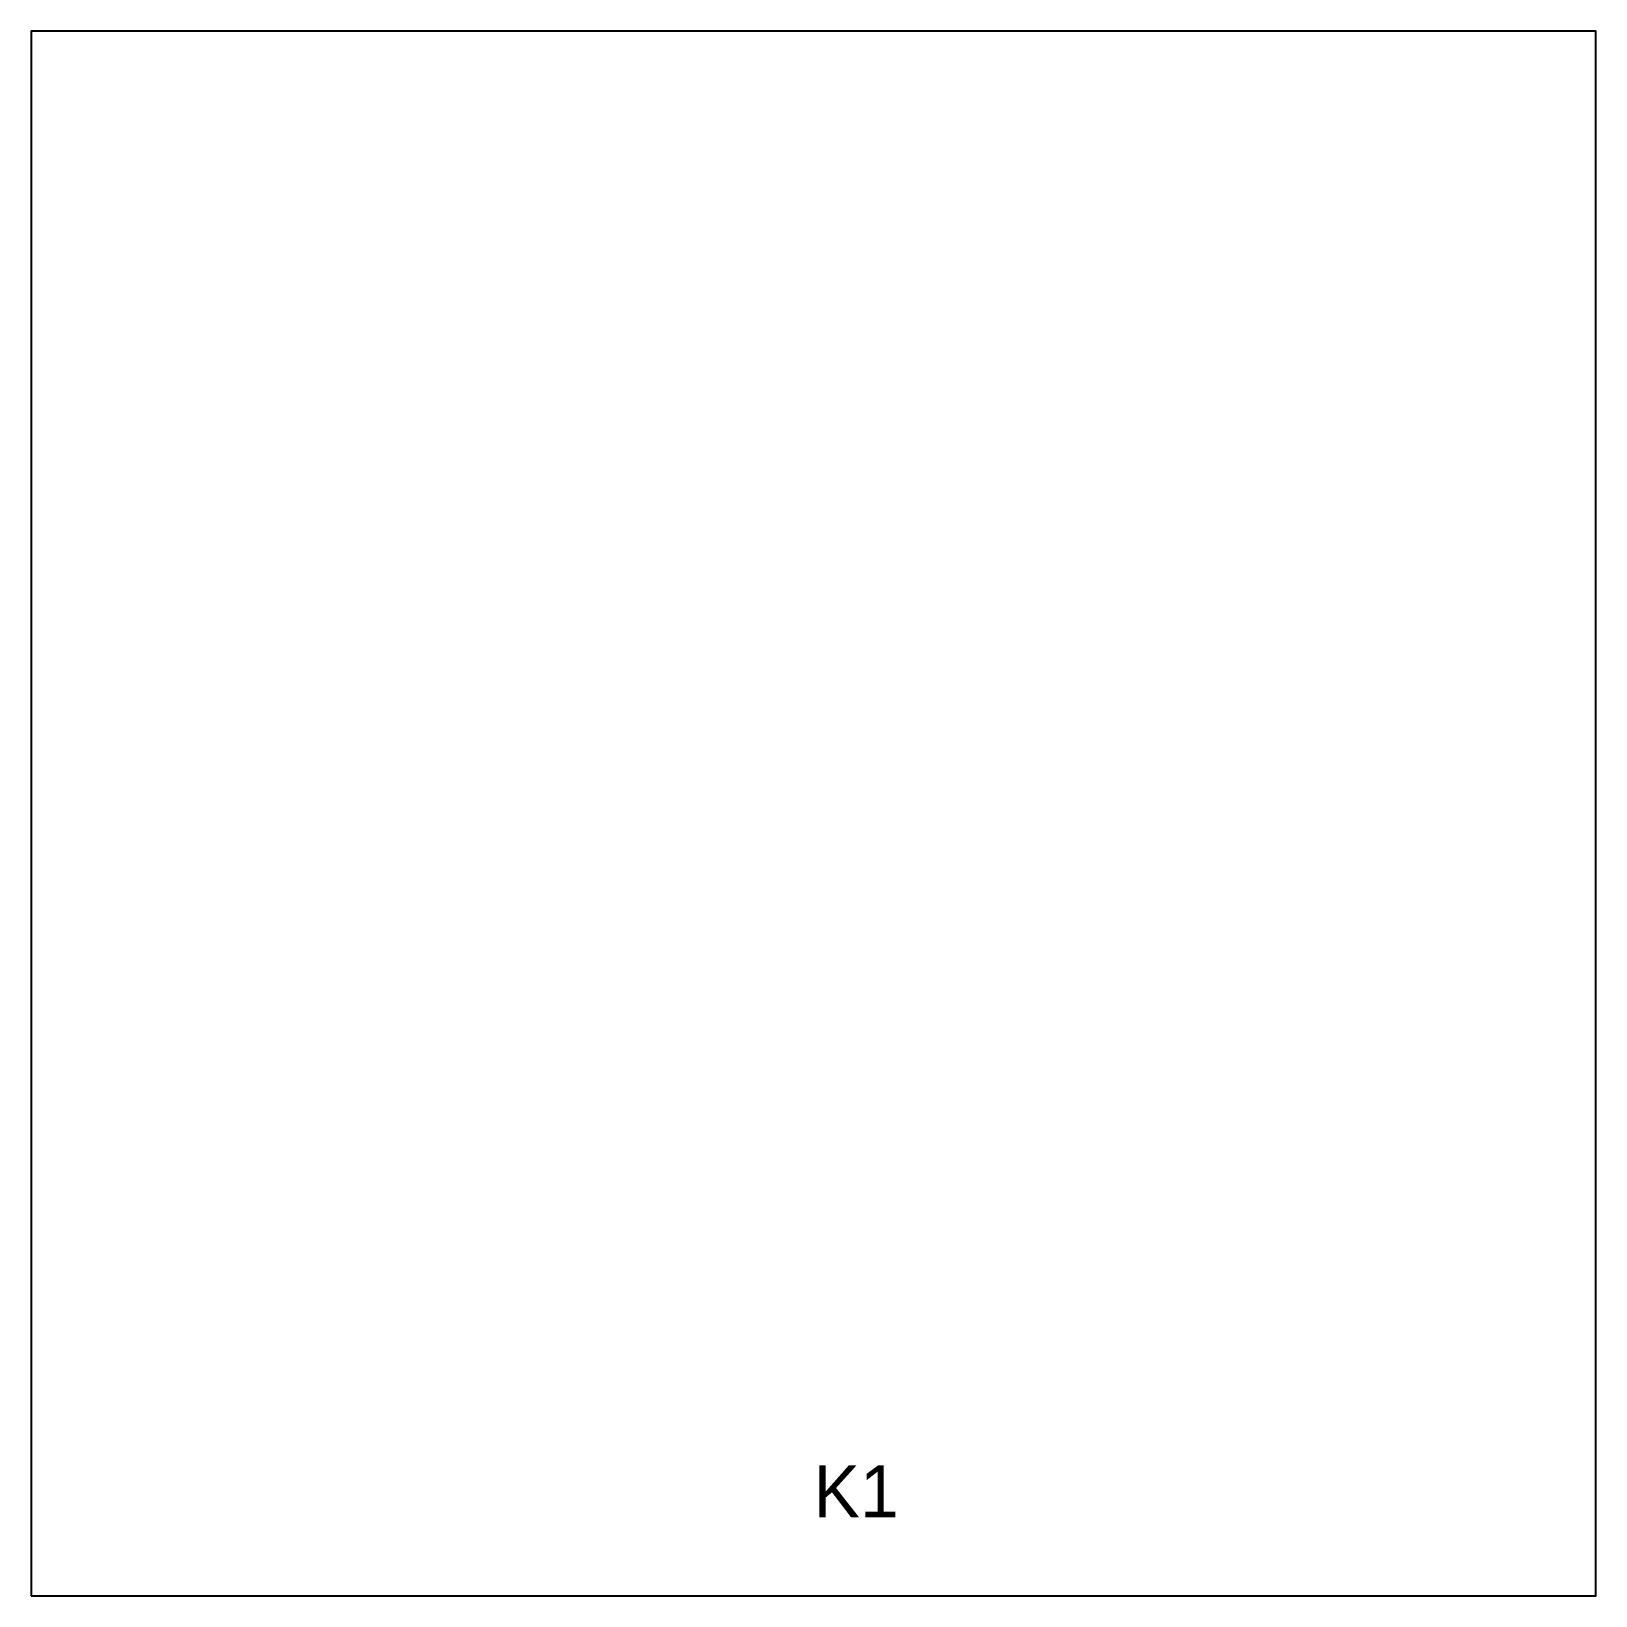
# Model space of a CAD drawing. Extents: x 0 to 6, y 0 to 6.
import ezdxf

# ---------------------------------------------------------------- set-up
doc = ezdxf.new("R2010")
doc.units = 0
for name, color, linetype in [('TP_INFO', 8, 'Continuous'), ('TP_KRAWEDZ', 4, 'Continuous'), ('TP_OBRYS', 7, 'Continuous')]:
    doc.layers.add(name, color=color, linetype=linetype)

msp = doc.modelspace()

# ---------------------------------------------------------------- linework, layer by layer
at = {"layer": 'TP_KRAWEDZ'}
msp.add_line((0, 0), (6, 0), dxfattribs=at)
at = {"layer": 'TP_OBRYS'}
msp.add_lwpolyline([(0, 0), (6, 0), (6, 6), (0, 6)], close=True, dxfattribs=at)

# ---------------------------------------------------------------- texts
at = {"layer": 'TP_INFO'}
msp.add_text('K1', height=0.2, dxfattribs=at).set_placement((3, 0.3))

doc.saveas('drawing.dxf')
